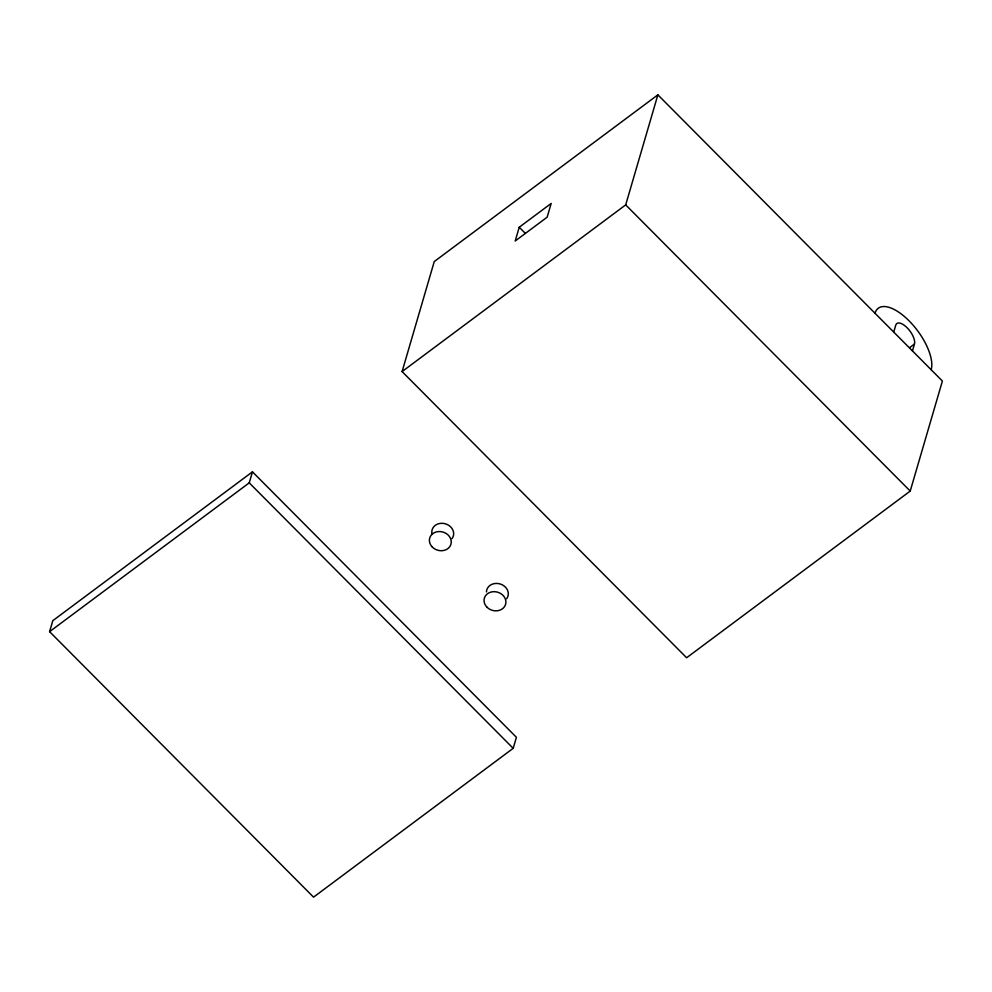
<?xml version="1.0" encoding="UTF-8"?>
<svg xmlns="http://www.w3.org/2000/svg" width="992" height="992" viewBox="0 0 992 992"><rect width="100%" height="100%" fill="white"/><g stroke="black" fill="none" stroke-linecap="round" stroke-linejoin="round"><path stroke-width="1.49" d="M49.6 631.668L52.812 620.67L252.464 471.832L516.41 737.304L513.186 748.315L313.546 897.152L49.6 631.668L249.24 482.844L252.464 471.832M402.095 371.578L434.26 261.553L657.87 94.848L942.4 381.04L910.222 491.065L686.625 657.758L402.095 371.578L625.692 204.885L657.87 94.848M519.238 227.242L515.208 240.994L547.15 217.186L551.18 203.434L519.238 227.242L525.363 233.405M893.73 332.084L895.739 325.215A13.826 6.026 53.3 0 1 907.11 327.744A13.826 6.026 53.3 0 1 914.463 344.038L912.454 350.92M909.664 347.609L914.463 344.038M625.692 204.885L910.222 491.065M249.24 482.844L513.186 748.315M875.006 313.261A41.49 18.067 53.3 0 1 909.118 320.875A41.49 18.067 53.3 0 1 931.166 369.743M486.44 591.889A11.061 9.461 16.3 0 1 500.551 584.09A11.061 9.461 16.3 0 1 506.676 598.734M432.078 534.279A11.061 9.461 16.3 0 1 444.515 523.578A11.061 9.461 16.3 0 1 452.03 538.619M486.985 607.216A11.061 9.461 16.3 0 0 505.449 604.798A11.061 9.461 16.3 0 0 492.478 591.765A11.061 9.461 16.3 0 0 486.985 607.216M432.338 547.088A11.061 9.461 16.3 0 0 450.802 544.682A11.061 9.461 16.3 0 0 437.832 531.638A11.061 9.461 16.3 0 0 432.338 547.088"/></g></svg>
